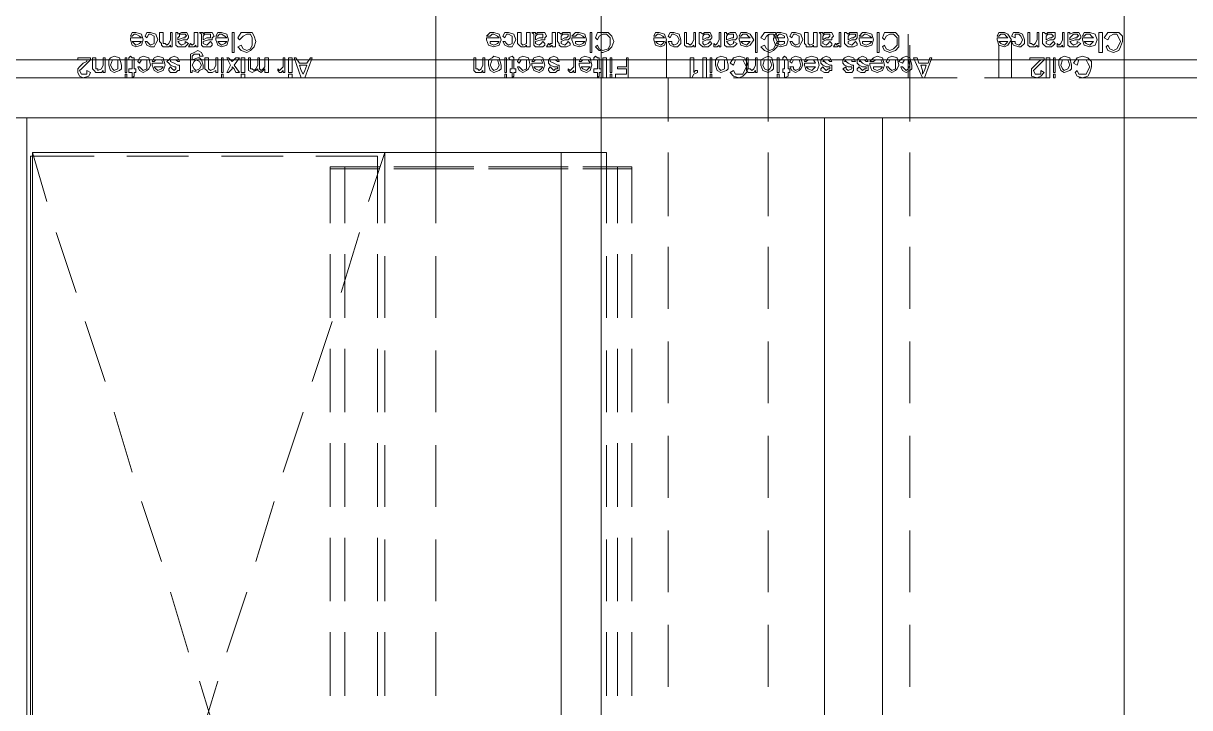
# Model space of a CAD drawing. Header units: metres. Extents: x -2 to 237, y -8 to 52.
# Drawn here: x 20.199 to 23.144, y 26.21 to 27.937 of the extents above; entities that cross this region are included whole.
import ezdxf

# ---------------------------------------------------------------- set-up
doc = ezdxf.new("R2010")
doc.units = ezdxf.units.M
doc.layers.add('HVAC - Ductos', color=5, linetype='Continuous', lineweight=0)
doc.layers.add('PDF2_Geometry', color=7, linetype='Continuous', lineweight=0, true_color=0xaaaaaa)

msp = doc.modelspace()

# ---------------------------------------------------------------- linework, layer by layer
at = {"layer": 'HVAC - Ductos', "lineweight": 0}
for points in [[(22.9787, 30.1151), (22.9787, 24.6712), (21.6578, 24.6712), (21.6578, 30.1151)], [(20.4745, 27.9045), (20.4791, 27.9091), (20.4837, 27.9091), (20.4929, 27.9045), (20.4975, 27.8999), (20.4699, 27.8999), (20.4699, 27.8953), (20.4745, 27.8815), (20.4837, 27.8769), (20.4975, 27.8815), (20.5021, 27.8953), (20.4975, 27.9091), (20.4837, 27.9137), (20.4745, 27.9137), (20.4699, 27.9045)], [(20.5113, 27.8999), (20.5159, 27.9091), (20.5204, 27.9091), (20.5296, 27.9045), (20.5296, 27.8953), (20.5296, 27.8861), (20.5204, 27.8815), (20.5159, 27.8861), (20.5113, 27.8907), (20.5067, 27.8907), (20.5113, 27.8815), (20.5204, 27.8769), (20.5296, 27.8769), (20.5342, 27.8861), (20.5387, 27.8953), (20.5342, 27.9091), (20.5204, 27.9137), (20.5113, 27.9137), (20.5067, 27.9045)], [(20.5754, 27.9137), (20.5708, 27.9137), (20.5708, 27.8953), (20.5663, 27.8861), (20.5617, 27.8815), (20.5571, 27.8861), (20.5525, 27.8861), (20.5525, 27.8907), (20.5525, 27.9137), (20.5433, 27.9137), (20.5433, 27.8907), (20.5479, 27.8861), (20.5479, 27.8815), (20.5525, 27.8769), (20.5571, 27.8769), (20.5663, 27.8769), (20.5708, 27.8815), (20.5708, 27.8769), (20.5754, 27.8769)], [(20.5892, 27.9091), (20.5892, 27.9137), (20.5846, 27.9137), (20.5846, 27.9091), (20.5846, 27.8999), (20.5846, 27.8907), (20.5846, 27.8861), (20.5846, 27.8815), (20.5892, 27.8769), (20.5984, 27.8769), (20.6076, 27.8769), (20.6121, 27.8815), (20.6167, 27.8861), (20.6076, 27.8907), (20.6076, 27.8861), (20.5984, 27.8815), (20.5938, 27.8861), (20.5892, 27.8907), (20.603, 27.8953), (20.6076, 27.8953), (20.6121, 27.8953), (20.6167, 27.8999), (20.6167, 27.9045), (20.6121, 27.9137), (20.603, 27.9137), (20.5984, 27.9137)], [(20.6396, 27.9137), (20.6305, 27.9137), (20.6305, 27.8953), (20.6305, 27.8861), (20.6259, 27.8815), (20.6213, 27.8861), (20.6167, 27.8769), (20.6259, 27.8769), (20.6305, 27.8769), (20.6351, 27.8815), (20.6351, 27.8769), (20.6396, 27.8769)], [(20.6534, 27.9091), (20.6534, 27.9137), (20.6442, 27.9137), (20.6488, 27.9091), (20.6488, 27.8999), (20.6488, 27.8907), (20.6488, 27.8861), (20.6488, 27.8815), (20.6534, 27.8769), (20.6626, 27.8769), (20.6718, 27.8769), (20.6763, 27.8815), (20.6763, 27.8861), (20.6718, 27.8907), (20.6672, 27.8861), (20.6626, 27.8815), (20.6534, 27.8861), (20.6534, 27.8907), (20.6672, 27.8953), (20.6718, 27.8953), (20.6763, 27.8953), (20.6763, 27.8999), (20.6809, 27.9045), (20.6763, 27.9137), (20.6672, 27.9137), (20.658, 27.9137)], [(20.6901, 27.9045), (20.6947, 27.9091), (20.6993, 27.9091), (20.7084, 27.9045), (20.713, 27.8999), (20.6855, 27.8999), (20.6855, 27.8953), (20.6901, 27.8815), (20.6993, 27.8769), (20.713, 27.8815), (20.7176, 27.8953), (20.713, 27.9091), (20.6993, 27.9137), (20.6901, 27.9137), (20.6855, 27.9045)], [(20.7314, 27.9137), (20.7268, 27.9137), (20.7268, 27.8632), (20.7314, 27.8632)], [(20.7451, 27.8953), (20.7543, 27.9045), (20.7635, 27.9091), (20.7727, 27.9091), (20.7773, 27.8999), (20.7773, 27.8907), (20.7773, 27.8815), (20.7727, 27.8723), (20.7635, 27.8678), (20.7543, 27.8723), (20.7497, 27.8815), (20.7406, 27.8769), (20.7497, 27.8678), (20.7635, 27.8632), (20.7727, 27.8678), (20.7818, 27.8769), (20.7864, 27.8907), (20.7818, 27.9045), (20.7773, 27.9137), (20.7635, 27.9137), (20.7497, 27.9137), (20.7406, 27.8999)], [(21.3781, 27.9045), (21.3826, 27.9091), (21.3872, 27.9091), (21.3964, 27.9045), (21.4009, 27.8999), (21.3689, 27.8999), (21.3689, 27.8953), (21.3735, 27.8815), (21.3872, 27.8769), (21.4009, 27.8815), (21.4055, 27.8953), (21.4009, 27.9091), (21.3872, 27.9137), (21.3781, 27.9137), (21.3689, 27.9045)], [(21.4147, 27.8999), (21.4193, 27.9091), (21.4239, 27.9091), (21.4331, 27.9045), (21.4331, 27.8953), (21.4331, 27.8861), (21.4239, 27.8815), (21.4193, 27.8861), (21.4147, 27.8907), (21.4101, 27.8907), (21.4147, 27.8815), (21.4239, 27.8769), (21.4331, 27.8769), (21.4377, 27.8861), (21.4423, 27.8953), (21.4377, 27.9091), (21.4239, 27.9137), (21.4147, 27.9137), (21.4101, 27.9045)], [(21.4789, 27.9137), (21.4698, 27.9137), (21.4698, 27.8953), (21.4698, 27.8861), (21.4606, 27.8815), (21.456, 27.8861), (21.456, 27.8907), (21.456, 27.9137), (21.4469, 27.9137), (21.4469, 27.8907), (21.4469, 27.8861), (21.4515, 27.8815), (21.456, 27.8769), (21.4606, 27.8769), (21.4652, 27.8769), (21.4698, 27.8815), (21.4698, 27.8769), (21.4789, 27.8769)], [(21.4927, 27.9091), (21.4927, 27.9137), (21.4835, 27.9137), (21.4881, 27.9091), (21.4881, 27.8999), (21.4881, 27.8907), (21.4881, 27.8861), (21.4881, 27.8815), (21.4927, 27.8769), (21.5018, 27.8769), (21.511, 27.8769), (21.5156, 27.8815), (21.5156, 27.8861), (21.511, 27.8907), (21.5064, 27.8861), (21.5018, 27.8815), (21.4927, 27.8861), (21.4927, 27.8907), (21.5064, 27.8953), (21.511, 27.8953), (21.5156, 27.8953), (21.5156, 27.8999), (21.5202, 27.9045), (21.5156, 27.9137), (21.5064, 27.9137), (21.4973, 27.9137)], [(21.5432, 27.9137), (21.534, 27.9137), (21.534, 27.8953), (21.534, 27.8861), (21.5294, 27.8861), (21.5294, 27.8815), (21.5248, 27.8861), (21.5202, 27.8769), (21.5294, 27.8769), (21.534, 27.8815), (21.534, 27.8769), (21.5432, 27.8769)], [(21.5569, 27.9091), (21.5523, 27.9137), (21.5477, 27.9137), (21.5477, 27.9091), (21.5477, 27.8999), (21.5477, 27.8907), (21.5523, 27.8861), (21.5523, 27.8815), (21.5569, 27.8769), (21.5661, 27.8769), (21.5706, 27.8769), (21.5798, 27.8815), (21.5798, 27.8861), (21.5752, 27.8907), (21.5706, 27.8861), (21.5661, 27.8815), (21.5569, 27.8861), (21.5569, 27.8907), (21.5661, 27.8953), (21.5706, 27.8953), (21.5752, 27.8953), (21.5798, 27.8999), (21.5798, 27.9045), (21.5798, 27.9137), (21.5706, 27.9137), (21.5615, 27.9137)], [(21.5936, 27.9045), (21.5982, 27.9091), (21.6028, 27.9091), (21.612, 27.9045), (21.6166, 27.8999), (21.5844, 27.8999), (21.5844, 27.8953), (21.589, 27.8815), (21.6028, 27.8769), (21.6166, 27.8815), (21.6211, 27.8953), (21.6166, 27.9091), (21.6028, 27.9137), (21.5936, 27.9137), (21.5844, 27.9045)], [(21.6349, 27.9137), (21.6303, 27.9137), (21.6303, 27.8632), (21.6349, 27.8632)], [(21.7954, 27.9045), (21.8, 27.9091), (21.8046, 27.9091), (21.8137, 27.9045), (21.8183, 27.8999), (21.7908, 27.8999), (21.7908, 27.8953), (21.7954, 27.8815), (21.8091, 27.8769), (21.8183, 27.8815), (21.8229, 27.8953), (21.8183, 27.9091), (21.8046, 27.9137), (21.7954, 27.9137), (21.7908, 27.9045)], [(21.8321, 27.8999), (21.8367, 27.9091), (21.8413, 27.9091), (21.8504, 27.9045), (21.855, 27.8953), (21.8504, 27.8861), (21.8413, 27.8815), (21.8367, 27.8861), (21.8367, 27.8907), (21.8275, 27.8907), (21.8321, 27.8815), (21.8413, 27.8769), (21.8504, 27.8769), (21.8596, 27.8861), (21.8596, 27.8953), (21.855, 27.9091), (21.8413, 27.9137), (21.8321, 27.9137), (21.8275, 27.9045)], [(21.8963, 27.9137), (21.8917, 27.9137), (21.8917, 27.8953), (21.8871, 27.8861), (21.8826, 27.8815), (21.878, 27.8861), (21.8734, 27.8861), (21.8734, 27.8907), (21.8734, 27.9137), (21.8688, 27.9137), (21.8688, 27.8907), (21.8688, 27.8861), (21.8688, 27.8815), (21.8734, 27.8769), (21.878, 27.8769), (21.8871, 27.8769), (21.8917, 27.8815), (21.8917, 27.8769), (21.8963, 27.8769)], [(21.9146, 27.9091), (21.91, 27.9137), (21.9054, 27.9137), (21.9054, 27.9091), (21.9054, 27.8999), (21.9054, 27.8907), (21.9054, 27.8861), (21.91, 27.8815), (21.9146, 27.8769), (21.9192, 27.8769), (21.9284, 27.8769), (21.933, 27.8815), (21.9376, 27.8861), (21.933, 27.8907), (21.9284, 27.8861), (21.9192, 27.8815), (21.9146, 27.8861), (21.9146, 27.8907), (21.9238, 27.8953), (21.9284, 27.8953), (21.933, 27.8953), (21.9376, 27.8999), (21.9376, 27.9045), (21.933, 27.9137), (21.9238, 27.9137), (21.9192, 27.9137)], [(21.9605, 27.9137), (21.9559, 27.9137), (21.9559, 27.8953), (21.9513, 27.8861), (21.9467, 27.8815), (21.9422, 27.8861), (21.9422, 27.8769), (21.9467, 27.8769), (21.9513, 27.8769), (21.9559, 27.8815), (21.9559, 27.8769), (21.9605, 27.8769)], [(21.9743, 27.9091), (21.9743, 27.9137), (21.9697, 27.9137), (21.9697, 27.9091), (21.9697, 27.8999), (21.9697, 27.8907), (21.9697, 27.8861), (21.9697, 27.8815), (21.9743, 27.8769), (21.9834, 27.8769), (21.9926, 27.8769), (21.9972, 27.8815), (22.0018, 27.8861), (21.9926, 27.8907), (21.9926, 27.8861), (21.9834, 27.8815), (21.9788, 27.8861), (21.9743, 27.8907), (21.988, 27.8953), (21.9926, 27.8953), (21.9972, 27.8953), (22.0018, 27.8999), (22.0018, 27.9045), (21.9972, 27.9137), (21.988, 27.9137), (21.9834, 27.9137)], [(22.011, 27.9045), (22.0155, 27.9091), (22.0247, 27.9091), (22.0293, 27.9045), (22.0339, 27.8999), (22.0064, 27.8999), (22.0064, 27.8953), (22.011, 27.8815), (22.0247, 27.8769), (22.0339, 27.8815), (22.0431, 27.8953), (22.0339, 27.9091), (22.0247, 27.9137), (22.011, 27.9137), (22.0064, 27.9045)], [(22.0522, 27.9137), (22.0477, 27.9137), (22.0477, 27.8632), (22.0522, 27.8632)], [(22.0705, 27.8953), (22.0751, 27.9045), (22.0843, 27.9091), (22.0935, 27.9091), (22.0981, 27.8999), (22.1027, 27.8907), (22.0981, 27.8815), (22.0935, 27.8723), (22.0843, 27.8678), (22.0751, 27.8723), (22.0705, 27.8815), (22.0614, 27.8769), (22.0705, 27.8678), (22.0843, 27.8632), (22.0935, 27.8678), (22.1027, 27.8769), (22.1073, 27.8907), (22.1027, 27.9045), (22.0981, 27.9137), (22.0843, 27.9137), (22.0705, 27.9137), (22.0614, 27.8999)], [(22.1027, 27.9045), (22.1073, 27.9091), (22.1119, 27.9091), (22.121, 27.9045), (22.121, 27.8999), (22.0935, 27.8999), (22.0935, 27.8953), (22.0981, 27.8815), (22.1119, 27.8769), (22.1256, 27.8815), (22.1302, 27.8953), (22.1256, 27.9091), (22.1119, 27.9137), (22.1027, 27.9137), (22.0935, 27.9045)], [(22.1394, 27.8999), (22.144, 27.9091), (22.1485, 27.9091), (22.1577, 27.9045), (22.1577, 27.8953), (22.1577, 27.8861), (22.1485, 27.8815), (22.144, 27.8861), (22.1394, 27.8907), (22.1348, 27.8907), (22.1394, 27.8815), (22.1485, 27.8769), (22.1577, 27.8769), (22.1623, 27.8861), (22.1669, 27.8953), (22.1623, 27.9091), (22.1485, 27.9137), (22.1394, 27.9137), (22.1348, 27.9045)], [(22.2036, 27.9137), (22.1944, 27.9137), (22.1944, 27.8953), (22.1944, 27.8861), (22.1852, 27.8815), (22.1806, 27.8861), (22.1806, 27.8907), (22.1806, 27.9137), (22.1714, 27.9137), (22.1714, 27.8907), (22.1714, 27.8861), (22.176, 27.8815), (22.176, 27.8769), (22.1852, 27.8769), (22.1898, 27.8769), (22.1944, 27.8815), (22.1944, 27.8769), (22.2036, 27.8769)], [(22.2174, 27.9091), (22.2174, 27.9137), (22.2082, 27.9137), (22.2128, 27.9091), (22.2128, 27.8999), (22.2128, 27.8907), (22.2128, 27.8861), (22.2128, 27.8815), (22.2174, 27.8769), (22.2265, 27.8769), (22.2357, 27.8769), (22.2402, 27.8815), (22.2402, 27.8861), (22.2357, 27.8907), (22.2311, 27.8861), (22.2265, 27.8815), (22.2174, 27.8861), (22.2174, 27.8907), (22.2265, 27.8953), (22.2357, 27.8953), (22.2402, 27.8953), (22.2402, 27.8999), (22.2448, 27.9045), (22.2402, 27.9137), (22.2311, 27.9137), (22.2219, 27.9137)], [(22.2632, 27.9137), (22.2586, 27.9137), (22.2586, 27.8953), (22.2586, 27.8861), (22.254, 27.8861), (22.254, 27.8815), (22.2494, 27.8861), (22.2448, 27.8769), (22.254, 27.8769), (22.2586, 27.8815), (22.2586, 27.8769), (22.2632, 27.8769)], [(22.2816, 27.9091), (22.277, 27.9137), (22.2724, 27.9137), (22.2724, 27.9091), (22.2724, 27.8999), (22.2724, 27.8907), (22.2724, 27.8861), (22.277, 27.8815), (22.2816, 27.8769), (22.2907, 27.8769), (22.2953, 27.8769), (22.3045, 27.8815), (22.3045, 27.8861), (22.2999, 27.8907), (22.2953, 27.8861), (22.2907, 27.8815), (22.2816, 27.8861), (22.2816, 27.8907), (22.2907, 27.8953), (22.2953, 27.8953), (22.2999, 27.8953), (22.3045, 27.8999), (22.3045, 27.9045), (22.3045, 27.9137), (22.2953, 27.9137), (22.2862, 27.9137)], [(22.3182, 27.9045), (22.3228, 27.9091), (22.3274, 27.9091), (22.3365, 27.9045), (22.3411, 27.8999), (22.3091, 27.8999), (22.3091, 27.8953), (22.3136, 27.8815), (22.3274, 27.8769), (22.3411, 27.8815), (22.3457, 27.8953), (22.3411, 27.9091), (22.3274, 27.9137), (22.3182, 27.9137), (22.3091, 27.9045)], [(22.3595, 27.9137), (22.3549, 27.9137), (22.3549, 27.8632), (22.3595, 27.8632)], [(22.3733, 27.8953), (22.3779, 27.9045), (22.3871, 27.9091), (22.3962, 27.9091), (22.4054, 27.8999), (22.4054, 27.8907), (22.4054, 27.8815), (22.3962, 27.8723), (22.3871, 27.8678), (22.3779, 27.8723), (22.3733, 27.8815), (22.3687, 27.8769), (22.3733, 27.8678), (22.3871, 27.8632), (22.4008, 27.8678), (22.4099, 27.8769), (22.4099, 27.8907), (22.4099, 27.9045), (22.4008, 27.9137), (22.3871, 27.9137), (22.3733, 27.9137), (22.3687, 27.8999)], [(22.6622, 27.9045), (22.6668, 27.9091), (22.6759, 27.9091), (22.6805, 27.9045), (22.6851, 27.8999), (22.6576, 27.8999), (22.6576, 27.8953), (22.6622, 27.8815), (22.6759, 27.8769), (22.6851, 27.8815), (22.6943, 27.8953), (22.6851, 27.9091), (22.6759, 27.9137), (22.6622, 27.9137), (22.6576, 27.9045)], [(22.7035, 27.8999), (22.7035, 27.9091), (22.7127, 27.9091), (22.7173, 27.9045), (22.7218, 27.8953), (22.7173, 27.8861), (22.7127, 27.8815), (22.7035, 27.8861), (22.7035, 27.8907), (22.6943, 27.8907), (22.6989, 27.8815), (22.7127, 27.8769), (22.7173, 27.8769), (22.7264, 27.8861), (22.7264, 27.8953), (22.7218, 27.9091), (22.7127, 27.9137), (22.6989, 27.9137), (22.6943, 27.9045)], [(22.7631, 27.9137), (22.7585, 27.9137), (22.7585, 27.8953), (22.7539, 27.8861), (22.7493, 27.8815), (22.7447, 27.8861), (22.7402, 27.8861), (22.7402, 27.8907), (22.7402, 27.9137), (22.7356, 27.9137), (22.7356, 27.8907), (22.7356, 27.8861), (22.7356, 27.8815), (22.7402, 27.8769), (22.7447, 27.8769), (22.7539, 27.8769), (22.7585, 27.8815), (22.7585, 27.8769), (22.7631, 27.8769)], [(22.7814, 27.9091), (22.7768, 27.9137), (22.7722, 27.9137), (22.7722, 27.9091), (22.7722, 27.8999), (22.7722, 27.8907), (22.7722, 27.8861), (22.7768, 27.8815), (22.7814, 27.8769), (22.786, 27.8769), (22.7952, 27.8769), (22.7998, 27.8815), (22.8044, 27.8861), (22.7998, 27.8907), (22.7952, 27.8861), (22.7906, 27.8815), (22.7814, 27.8861), (22.7814, 27.8907), (22.7906, 27.8953), (22.7952, 27.8953), (22.7998, 27.8953), (22.8044, 27.8999), (22.8044, 27.9045), (22.8044, 27.9137), (22.7906, 27.9137), (22.786, 27.9137)], [(22.8273, 27.9137), (22.8227, 27.9137), (22.8227, 27.8953), (22.8181, 27.8861), (22.8136, 27.8815), (22.809, 27.8861), (22.809, 27.8769), (22.8136, 27.8769), (22.8181, 27.8769), (22.8227, 27.8815), (22.8227, 27.8769), (22.8273, 27.8769)], [(22.841, 27.9091), (22.841, 27.9137), (22.8365, 27.9137), (22.8365, 27.9091), (22.8365, 27.8999), (22.8365, 27.8907), (22.8365, 27.8861), (22.8365, 27.8815), (22.841, 27.8769), (22.8502, 27.8769), (22.8594, 27.8769), (22.864, 27.8815), (22.8686, 27.8861), (22.8594, 27.8907), (22.8594, 27.8861), (22.8502, 27.8815), (22.8456, 27.8861), (22.841, 27.8907), (22.8548, 27.8953), (22.8594, 27.8953), (22.864, 27.8953), (22.8686, 27.8999), (22.8686, 27.9045), (22.864, 27.9137), (22.8548, 27.9137), (22.8502, 27.9137)], [(22.8777, 27.9045), (22.8823, 27.9091), (22.8915, 27.9091), (22.8961, 27.9045), (22.9007, 27.8999), (22.8732, 27.8999), (22.8732, 27.8953), (22.8777, 27.8815), (22.8915, 27.8769), (22.9053, 27.8815), (22.9099, 27.8953), (22.9053, 27.9091), (22.8915, 27.9137), (22.8777, 27.9137), (22.8732, 27.9045)], [(22.9236, 27.9137), (22.9144, 27.9137), (22.9144, 27.8632), (22.9236, 27.8632)], [(22.9374, 27.8953), (22.942, 27.9045), (22.9511, 27.9091), (22.9603, 27.9091), (22.9649, 27.8999), (22.9695, 27.8907), (22.9649, 27.8815), (22.9603, 27.8723), (22.9511, 27.8678), (22.942, 27.8723), (22.9374, 27.8815), (22.9328, 27.8769), (22.9374, 27.8678), (22.9511, 27.8632), (22.9649, 27.8678), (22.9695, 27.8769), (22.9741, 27.8907), (22.9741, 27.9045), (22.9649, 27.9137), (22.9511, 27.9137), (22.9374, 27.9137), (22.9282, 27.8999)], [(20.4975, 27.8907), (20.4929, 27.8861), (20.4837, 27.8815), (20.4791, 27.8861), (20.4745, 27.8907)], [(20.5892, 27.8953), (20.5892, 27.8999), (20.5938, 27.9045), (20.5938, 27.9091), (20.603, 27.9091), (20.6076, 27.9091), (20.6121, 27.9045), (20.6076, 27.9045), (20.6076, 27.8999), (20.603, 27.8999)], [(20.6534, 27.8953), (20.6534, 27.8999), (20.6534, 27.9045), (20.658, 27.9091), (20.6672, 27.9091), (20.6718, 27.9091), (20.6718, 27.9045), (20.6718, 27.8999), (20.6626, 27.8999)], [(20.713, 27.8907), (20.7084, 27.8861), (20.6993, 27.8815), (20.6947, 27.8861), (20.6901, 27.8907)], [(21.4009, 27.8907), (21.3964, 27.8861), (21.3872, 27.8815), (21.3781, 27.8861), (21.3781, 27.8907)], [(21.4927, 27.8953), (21.4927, 27.8999), (21.4927, 27.9045), (21.4973, 27.9091), (21.5064, 27.9091), (21.511, 27.9091), (21.511, 27.9045), (21.511, 27.8999), (21.5018, 27.8999)], [(21.5569, 27.8953), (21.5569, 27.8999), (21.5569, 27.9045), (21.5615, 27.9091), (21.5661, 27.9091), (21.5752, 27.9091), (21.5752, 27.9045), (21.5706, 27.8999), (21.5661, 27.8999)], [(21.6166, 27.8907), (21.612, 27.8861), (21.6028, 27.8815), (21.5936, 27.8861), (21.5936, 27.8907)], [(21.8183, 27.8907), (21.8137, 27.8861), (21.8091, 27.8815), (21.8, 27.8861), (21.7954, 27.8907)], [(21.9146, 27.8953), (21.9146, 27.8999), (21.9146, 27.9045), (21.9192, 27.9091), (21.9238, 27.9091), (21.9284, 27.9091), (21.933, 27.9045), (21.9284, 27.8999), (21.9238, 27.8999)], [(21.9743, 27.8953), (21.9743, 27.8999), (21.9743, 27.9045), (21.9788, 27.9091), (21.988, 27.9091), (21.9926, 27.9091), (21.9926, 27.9045), (21.9926, 27.8999), (21.988, 27.8999)], [(22.0339, 27.8907), (22.0293, 27.8861), (22.0247, 27.8815), (22.0155, 27.8861), (22.011, 27.8907)], [(22.121, 27.8907), (22.121, 27.8861), (22.1119, 27.8815), (22.1027, 27.8861), (22.1027, 27.8907)], [(22.2174, 27.8953), (22.2174, 27.8999), (22.2174, 27.9045), (22.2219, 27.9091), (22.2311, 27.9091), (22.2357, 27.9091), (22.2357, 27.9045), (22.2311, 27.8999), (22.2265, 27.8999)], [(22.2816, 27.8953), (22.2816, 27.8999), (22.2816, 27.9045), (22.2862, 27.9091), (22.2907, 27.9091), (22.2999, 27.9091), (22.2999, 27.9045), (22.2953, 27.8999), (22.2907, 27.8999)], [(22.3411, 27.8907), (22.3365, 27.8861), (22.3274, 27.8815), (22.3182, 27.8861), (22.3182, 27.8907)], [(22.6851, 27.8907), (22.6805, 27.8861), (22.6759, 27.8815), (22.6668, 27.8861), (22.6622, 27.8907)], [(22.7814, 27.8953), (22.7814, 27.8999), (22.7814, 27.9045), (22.786, 27.9091), (22.7906, 27.9091), (22.7952, 27.9091), (22.7998, 27.9045), (22.7952, 27.8999), (22.7906, 27.8999)], [(22.841, 27.8953), (22.841, 27.8999), (22.8456, 27.9045), (22.8502, 27.9091), (22.8548, 27.9091), (22.8594, 27.9091), (22.864, 27.9045), (22.8594, 27.9045), (22.8594, 27.8999), (22.8548, 27.8999)], [(22.9007, 27.8907), (22.8961, 27.8861), (22.8915, 27.8815), (22.8823, 27.8861), (22.8777, 27.8907)], [(20.447, 27.8311), (20.4425, 27.8495), (20.4287, 27.854), (20.4195, 27.8495), (20.4149, 27.8449), (20.4149, 27.8311), (20.4195, 27.8174), (20.4287, 27.8128), (20.4425, 27.8174), (20.447, 27.8219)], [(20.4654, 27.8449), (20.4699, 27.8449), (20.4745, 27.8449), (20.4745, 27.8403), (20.4745, 27.8219), (20.4654, 27.8219), (20.4654, 27.8128), (20.4745, 27.8128), (20.4745, 27.799), (20.4791, 27.8036), (20.4791, 27.8128), (20.4837, 27.8128), (20.4837, 27.8219), (20.4791, 27.8219), (20.4791, 27.8403), (20.4791, 27.8495), (20.4745, 27.8495), (20.4699, 27.854), (20.4654, 27.8495)], [(20.4929, 27.8357), (20.4975, 27.8449), (20.5021, 27.8449), (20.5113, 27.8449), (20.5113, 27.8311), (20.5113, 27.8219), (20.5021, 27.8174), (20.4975, 27.8219), (20.4929, 27.8265), (20.4883, 27.8265), (20.4929, 27.8174), (20.5021, 27.8128), (20.5113, 27.8174), (20.5159, 27.8219), (20.5204, 27.8311), (20.5159, 27.8495), (20.5021, 27.854), (20.4929, 27.8495), (20.4883, 27.8403)], [(20.5296, 27.8403), (20.5342, 27.8449), (20.5387, 27.8449), (20.5479, 27.8449), (20.5525, 27.8357), (20.525, 27.8357), (20.525, 27.8311), (20.5296, 27.8174), (20.5387, 27.8128), (20.5525, 27.8174), (20.5571, 27.8311), (20.5525, 27.8495), (20.5387, 27.854), (20.5296, 27.8495), (20.525, 27.8403)], [(20.5938, 27.8403), (20.5892, 27.8495), (20.58, 27.854), (20.5708, 27.8495), (20.5663, 27.8449), (20.5617, 27.8403), (20.5663, 27.8357), (20.5708, 27.8311), (20.58, 27.8265), (20.5846, 27.8265), (20.5846, 27.8219), (20.58, 27.8174), (20.5754, 27.8219), (20.5708, 27.8265), (20.5663, 27.8219), (20.5663, 27.8174), (20.5708, 27.8128), (20.58, 27.8128), (20.5846, 27.8128), (20.5892, 27.8174), (20.5938, 27.8174), (20.5938, 27.8265), (20.5938, 27.8311), (20.5892, 27.8311), (20.58, 27.8357), (20.5708, 27.8403), (20.5708, 27.8449), (20.58, 27.8449), (20.5846, 27.8449), (20.5892, 27.8403)], [(20.6534, 27.854), (20.6488, 27.8632), (20.6396, 27.8678), (20.6305, 27.8632), (20.6213, 27.8586), (20.6213, 27.8449), (20.6213, 27.8128), (20.6259, 27.8128), (20.6259, 27.8174), (20.6396, 27.8128), (20.6442, 27.8174), (20.6534, 27.8219), (20.6534, 27.8311), (20.6488, 27.8449), (20.6442, 27.8495), (20.6396, 27.8495), (20.6259, 27.8449), (20.6259, 27.854), (20.6305, 27.8586), (20.6396, 27.8586), (20.6442, 27.8586), (20.6442, 27.854)], [(21.4055, 27.8311), (21.4009, 27.8495), (21.3872, 27.854), (21.3826, 27.8495), (21.3735, 27.8449), (21.3735, 27.8311), (21.3781, 27.8174), (21.3872, 27.8128), (21.4009, 27.8174), (21.4055, 27.8219)], [(21.4285, 27.8449), (21.4331, 27.8449), (21.4331, 27.8403), (21.4331, 27.8219), (21.4285, 27.8219), (21.4285, 27.8128), (21.4331, 27.8128), (21.4331, 27.799), (21.4377, 27.8036), (21.4377, 27.8128), (21.4423, 27.8128), (21.4423, 27.8219), (21.4377, 27.8219), (21.4377, 27.8403), (21.4377, 27.8495), (21.4331, 27.854), (21.4239, 27.8495)], [(21.4515, 27.8357), (21.456, 27.8449), (21.4606, 27.8449), (21.4698, 27.8449), (21.4698, 27.8311), (21.4698, 27.8219), (21.4606, 27.8174), (21.456, 27.8219), (21.4515, 27.8265), (21.4469, 27.8265), (21.4515, 27.8174), (21.4606, 27.8128), (21.4698, 27.8174), (21.4743, 27.8219), (21.4789, 27.8311), (21.4743, 27.8495), (21.4606, 27.854), (21.4515, 27.8495), (21.4469, 27.8403)], [(21.4881, 27.8403), (21.4927, 27.8449), (21.5018, 27.8449), (21.5064, 27.8449), (21.511, 27.8357), (21.4835, 27.8357), (21.4835, 27.8311), (21.4881, 27.8174), (21.5018, 27.8128), (21.511, 27.8174), (21.5156, 27.8311), (21.511, 27.8495), (21.5018, 27.854), (21.4881, 27.8495), (21.4835, 27.8403)], [(21.5523, 27.8403), (21.5477, 27.8495), (21.5386, 27.854), (21.5294, 27.8495), (21.5248, 27.8449), (21.5248, 27.8403), (21.5248, 27.8357), (21.5294, 27.8311), (21.5386, 27.8265), (21.5432, 27.8265), (21.5477, 27.8265), (21.5477, 27.8219), (21.5432, 27.8219), (21.5386, 27.8174), (21.534, 27.8219), (21.5294, 27.8265), (21.5248, 27.8219), (21.5248, 27.8174), (21.5294, 27.8128), (21.5386, 27.8128), (21.5432, 27.8128), (21.5477, 27.8174), (21.5523, 27.8174), (21.5523, 27.8265), (21.5523, 27.8311), (21.5477, 27.8311), (21.5386, 27.8357), (21.5294, 27.8403), (21.5294, 27.8449), (21.5386, 27.8449), (21.5432, 27.8449), (21.5477, 27.8403)], [(21.6074, 27.8403), (21.612, 27.8449), (21.6166, 27.8449), (21.6257, 27.8449), (21.6303, 27.8357), (21.6028, 27.8357), (21.6028, 27.8311), (21.6074, 27.8174), (21.6211, 27.8128), (21.6303, 27.8174), (21.6349, 27.8311), (21.6303, 27.8495), (21.6166, 27.854), (21.6074, 27.8495), (21.6028, 27.8403)], [(21.6395, 27.8449), (21.644, 27.8449), (21.6486, 27.8449), (21.6486, 27.8403), (21.6486, 27.8219), (21.6395, 27.8219), (21.6395, 27.8128), (21.6486, 27.8128), (21.6486, 27.799), (21.6532, 27.8036), (21.6532, 27.8128), (21.6578, 27.8128), (21.6578, 27.8219), (21.6532, 27.8219), (21.6532, 27.8403), (21.6532, 27.8495), (21.6486, 27.8495), (21.644, 27.854), (21.6395, 27.8495)], [(21.9788, 27.8311), (21.9743, 27.8495), (21.9605, 27.854), (21.9513, 27.8495), (21.9467, 27.8449), (21.9467, 27.8311), (21.9513, 27.8174), (21.9605, 27.8128), (21.9743, 27.8174), (21.9788, 27.8219)], [(21.9926, 27.8311), (21.9972, 27.8449), (22.0064, 27.8449), (22.0155, 27.8449), (22.0201, 27.8357), (22.0247, 27.8265), (22.0201, 27.8174), (22.0155, 27.8082), (22.0064, 27.8082), (21.9972, 27.8082), (21.9926, 27.8174), (21.9834, 27.8128), (21.9926, 27.8036), (22.0064, 27.799), (22.0155, 27.8036), (22.0247, 27.8128), (22.0293, 27.8265), (22.0247, 27.8403), (22.0201, 27.8495), (22.0064, 27.854), (21.9926, 27.8495), (21.9834, 27.8357)], [(22.0935, 27.8311), (22.0889, 27.8495), (22.0797, 27.854), (22.0705, 27.8495), (22.0614, 27.8449), (22.0614, 27.8311), (22.066, 27.8174), (22.0797, 27.8128), (22.0889, 27.8174), (22.0935, 27.8219)], [(22.1165, 27.8449), (22.121, 27.8449), (22.121, 27.8403), (22.121, 27.8219), (22.1165, 27.8219), (22.1165, 27.8128), (22.121, 27.8128), (22.121, 27.799), (22.1302, 27.8036), (22.1302, 27.8128), (22.1348, 27.8128), (22.1348, 27.8219), (22.1302, 27.8219), (22.1302, 27.8403), (22.1256, 27.8495), (22.121, 27.854), (22.1165, 27.8495)], [(22.1394, 27.8357), (22.144, 27.8449), (22.1485, 27.8449), (22.1577, 27.8449), (22.1623, 27.8311), (22.1577, 27.8219), (22.1485, 27.8174), (22.144, 27.8219), (22.144, 27.8265), (22.1348, 27.8265), (22.1394, 27.8174), (22.1485, 27.8128), (22.1577, 27.8174), (22.1623, 27.8219), (22.1669, 27.8311), (22.1623, 27.8495), (22.1485, 27.854), (22.1394, 27.8495), (22.1348, 27.8403)], [(22.176, 27.8403), (22.1806, 27.8449), (22.1898, 27.8449), (22.1944, 27.8449), (22.199, 27.8357), (22.1714, 27.8357), (22.1714, 27.8311), (22.176, 27.8174), (22.1898, 27.8128), (22.2036, 27.8174), (22.2082, 27.8311), (22.2036, 27.8495), (22.1898, 27.854), (22.176, 27.8495), (22.1714, 27.8403)], [(22.2402, 27.8403), (22.2357, 27.8495), (22.2265, 27.854), (22.2174, 27.8495), (22.2128, 27.8449), (22.2128, 27.8403), (22.2128, 27.8357), (22.2174, 27.8311), (22.2265, 27.8265), (22.2311, 27.8265), (22.2357, 27.8265), (22.2357, 27.8219), (22.2311, 27.8219), (22.2265, 27.8174), (22.2219, 27.8219), (22.2174, 27.8265), (22.2128, 27.8219), (22.2128, 27.8174), (22.2219, 27.8128), (22.2265, 27.8128), (22.2311, 27.8128), (22.2357, 27.8174), (22.2402, 27.8174), (22.2402, 27.8265), (22.2402, 27.8311), (22.2357, 27.8311), (22.2265, 27.8357), (22.2219, 27.8403), (22.2174, 27.8403), (22.2219, 27.8449), (22.2265, 27.8449), (22.2311, 27.8449), (22.2357, 27.8403)], [(22.2999, 27.8403), (22.2953, 27.8495), (22.2816, 27.854), (22.2724, 27.8495), (22.2678, 27.8449), (22.2678, 27.8403), (22.2678, 27.8357), (22.2724, 27.8311), (22.2816, 27.8265), (22.2862, 27.8265), (22.2907, 27.8265), (22.2907, 27.8219), (22.2816, 27.8174), (22.277, 27.8219), (22.277, 27.8265), (22.2678, 27.8219), (22.2724, 27.8174), (22.277, 27.8128), (22.2816, 27.8128), (22.2907, 27.8128), (22.2953, 27.8174), (22.2953, 27.8265), (22.2953, 27.8311), (22.2907, 27.8311), (22.2816, 27.8357), (22.277, 27.8403), (22.2724, 27.8403), (22.277, 27.8449), (22.2816, 27.8449), (22.2907, 27.8449), (22.2907, 27.8403)], [(22.3319, 27.8403), (22.3274, 27.8495), (22.3182, 27.854), (22.3091, 27.8495), (22.3045, 27.8449), (22.3045, 27.8403), (22.3045, 27.8357), (22.3091, 27.8311), (22.3182, 27.8265), (22.3228, 27.8265), (22.3274, 27.8265), (22.3274, 27.8219), (22.3228, 27.8219), (22.3182, 27.8174), (22.3136, 27.8219), (22.3091, 27.8265), (22.3045, 27.8219), (22.3045, 27.8174), (22.3136, 27.8128), (22.3182, 27.8128), (22.3228, 27.8128), (22.3274, 27.8174), (22.3319, 27.8174), (22.3319, 27.8265), (22.3319, 27.8311), (22.3274, 27.8311), (22.3182, 27.8357), (22.3136, 27.8403), (22.3091, 27.8403), (22.3136, 27.8449), (22.3182, 27.8449), (22.3228, 27.8449), (22.3274, 27.8403)], [(22.3457, 27.8403), (22.3503, 27.8449), (22.3549, 27.8449), (22.3641, 27.8449), (22.3687, 27.8357), (22.3365, 27.8357), (22.3365, 27.8311), (22.3411, 27.8174), (22.3549, 27.8128), (22.3687, 27.8174), (22.3733, 27.8311), (22.3687, 27.8495), (22.3549, 27.854), (22.3457, 27.8495), (22.3365, 27.8403)], [(22.3825, 27.8357), (22.3871, 27.8449), (22.3916, 27.8449), (22.4008, 27.8449), (22.4008, 27.8311), (22.4008, 27.8219), (22.3916, 27.8174), (22.3871, 27.8219), (22.3825, 27.8265), (22.3779, 27.8265), (22.3825, 27.8174), (22.3916, 27.8128), (22.4008, 27.8174), (22.4054, 27.8219), (22.4099, 27.8311), (22.4054, 27.8495), (22.3916, 27.854), (22.3825, 27.8495), (22.3779, 27.8403)], [(22.4191, 27.8357), (22.4237, 27.8449), (22.4283, 27.8449), (22.4329, 27.8449), (22.4375, 27.8311), (22.4329, 27.8219), (22.4283, 27.8174), (22.4237, 27.8219), (22.4191, 27.8265), (22.4145, 27.8265), (22.4191, 27.8174), (22.4283, 27.8128), (22.4375, 27.8174), (22.4421, 27.8219), (22.4421, 27.8311), (22.4375, 27.8495), (22.4283, 27.854), (22.4191, 27.8495), (22.4099, 27.8403)], [(22.8456, 27.8311), (22.841, 27.8495), (22.8273, 27.854), (22.8181, 27.8495), (22.8136, 27.8449), (22.8136, 27.8311), (22.8181, 27.8174), (22.8273, 27.8128), (22.841, 27.8174), (22.8456, 27.8219)], [(22.8594, 27.8311), (22.864, 27.8449), (22.8732, 27.8449), (22.8823, 27.8449), (22.8869, 27.8357), (22.8915, 27.8265), (22.8869, 27.8174), (22.8823, 27.8082), (22.8732, 27.8082), (22.864, 27.8082), (22.8594, 27.8174), (22.8548, 27.8128), (22.8594, 27.8036), (22.8732, 27.799), (22.8869, 27.8036), (22.8915, 27.8128), (22.8961, 27.8265), (22.8961, 27.8403), (22.8869, 27.8495), (22.8732, 27.854), (22.8594, 27.8495), (22.8502, 27.8357)], [(20.337, 27.8449), (20.3599, 27.8449), (20.3599, 27.8403), (20.3507, 27.8357), (20.3416, 27.8265), (20.337, 27.8219), (20.337, 27.8128), (20.3416, 27.8036), (20.3507, 27.799), (20.3645, 27.8036), (20.369, 27.8128), (20.3599, 27.8174), (20.3599, 27.8082), (20.3507, 27.8082), (20.3462, 27.8082), (20.3416, 27.8174), (20.3462, 27.8219), (20.3553, 27.8311), (20.3645, 27.8403), (20.369, 27.8449), (20.369, 27.8495), (20.337, 27.8495)], [(20.4057, 27.8495), (20.4011, 27.8495), (20.4011, 27.8311), (20.3966, 27.8219), (20.3874, 27.8174), (20.3874, 27.8219), (20.3828, 27.8219), (20.3828, 27.8311), (20.3828, 27.8495), (20.3736, 27.8495), (20.3736, 27.8265), (20.3736, 27.8219), (20.3782, 27.8174), (20.3828, 27.8128), (20.3874, 27.8128), (20.3966, 27.8128), (20.4011, 27.8174), (20.4011, 27.8128), (20.4057, 27.8128)], [(20.4379, 27.8311), (20.4379, 27.8219), (20.4287, 27.8174), (20.4241, 27.8219), (20.4195, 27.8311), (20.4241, 27.8449), (20.4287, 27.8449), (20.4379, 27.8449)], [(20.4608, 27.8495), (20.4562, 27.8495), (20.4562, 27.8128), (20.4608, 27.8128)], [(20.5525, 27.8265), (20.5479, 27.8219), (20.5387, 27.8174), (20.5342, 27.8219), (20.5296, 27.8265)], [(20.6488, 27.8311), (20.6442, 27.8219), (20.6351, 27.8174), (20.6305, 27.8219), (20.6259, 27.8311), (20.6305, 27.8403), (20.6351, 27.8449), (20.6442, 27.8403)], [(20.6901, 27.8495), (20.6855, 27.8495), (20.6855, 27.8311), (20.6809, 27.8219), (20.6718, 27.8174), (20.6672, 27.8219), (20.6672, 27.8311), (20.6672, 27.8495), (20.658, 27.8495), (20.658, 27.8265), (20.658, 27.8219), (20.6626, 27.8174), (20.6672, 27.8128), (20.6718, 27.8128), (20.6763, 27.8128), (20.6855, 27.8174), (20.6855, 27.8128), (20.6901, 27.8128)], [(20.7039, 27.8495), (20.6993, 27.8495), (20.6993, 27.8128), (20.7039, 27.8128)], [(20.7451, 27.8495), (20.736, 27.8495), (20.7268, 27.8403), (20.7176, 27.8495), (20.713, 27.8495), (20.7222, 27.8311), (20.713, 27.8128), (20.7176, 27.8128), (20.7268, 27.8219), (20.7268, 27.8265), (20.7314, 27.8219), (20.736, 27.8128), (20.7451, 27.8128), (20.7314, 27.8311)], [(20.7589, 27.8495), (20.7497, 27.8495), (20.7497, 27.8128), (20.7589, 27.8128)], [(20.8185, 27.8495), (20.8093, 27.8495), (20.8093, 27.8311), (20.8093, 27.8265), (20.8047, 27.8219), (20.8001, 27.8174), (20.7956, 27.8219), (20.7956, 27.8265), (20.7956, 27.8495), (20.791, 27.8495), (20.791, 27.8311), (20.7864, 27.8219), (20.7818, 27.8174), (20.7773, 27.8219), (20.7727, 27.8219), (20.7727, 27.8265), (20.7727, 27.8495), (20.7681, 27.8495), (20.7681, 27.8265), (20.7681, 27.8174), (20.7773, 27.8128), (20.7864, 27.8174), (20.791, 27.8219), (20.791, 27.8174), (20.8001, 27.8128), (20.8047, 27.8174), (20.8093, 27.8219), (20.8093, 27.8128), (20.8185, 27.8128)], [(20.8598, 27.8495), (20.8552, 27.8495), (20.8552, 27.8311), (20.8552, 27.8265), (20.8506, 27.8219), (20.846, 27.8174), (20.8415, 27.8219), (20.8415, 27.8174), (20.846, 27.8128), (20.8506, 27.8128), (20.8552, 27.8174), (20.8552, 27.8128), (20.8598, 27.8128)], [(20.8781, 27.8495), (20.869, 27.8495), (20.869, 27.8128), (20.8781, 27.8128)], [(20.9286, 27.8495), (20.924, 27.8495), (20.9148, 27.8357), (20.8965, 27.8357), (20.8873, 27.8495), (20.8827, 27.8495), (20.9011, 27.799), (20.9103, 27.799)], [(20.9148, 27.8311), (20.9103, 27.8174), (20.9057, 27.8082), (20.9011, 27.8174), (20.8965, 27.8311)], [(21.3643, 27.8495), (21.3597, 27.8495), (21.3597, 27.8311), (21.3551, 27.8219), (21.3505, 27.8174), (21.3459, 27.8219), (21.3414, 27.8219), (21.3414, 27.8311), (21.3414, 27.8495), (21.3368, 27.8495), (21.3368, 27.8265), (21.3368, 27.8219), (21.3368, 27.8174), (21.3414, 27.8128), (21.3459, 27.8128), (21.3551, 27.8128), (21.3597, 27.8174), (21.3597, 27.8128), (21.3643, 27.8128)], [(21.4009, 27.8311), (21.3964, 27.8219), (21.3872, 27.8174), (21.3826, 27.8219), (21.3781, 27.8311), (21.3826, 27.8449), (21.3872, 27.8449), (21.3964, 27.8449)], [(21.4193, 27.8495), (21.4147, 27.8495), (21.4147, 27.8128), (21.4193, 27.8128)], [(21.511, 27.8265), (21.5064, 27.8219), (21.5018, 27.8174), (21.4927, 27.8219), (21.4881, 27.8265)], [(21.5936, 27.8495), (21.589, 27.8495), (21.589, 27.8311), (21.589, 27.8265), (21.5844, 27.8219), (21.5798, 27.8174), (21.5752, 27.8219), (21.5752, 27.8174), (21.5798, 27.8128), (21.5844, 27.8128), (21.589, 27.8174), (21.589, 27.8128), (21.5936, 27.8128)], [(21.6303, 27.8265), (21.6257, 27.8219), (21.6211, 27.8174), (21.612, 27.8219), (21.6074, 27.8265)], [(21.6715, 27.8495), (21.6624, 27.8495), (21.6624, 27.799), (21.6715, 27.799)], [(21.6853, 27.8495), (21.6807, 27.8495), (21.6807, 27.8128), (21.6853, 27.8128)], [(21.7266, 27.8495), (21.722, 27.8495), (21.722, 27.8265), (21.6991, 27.8265), (21.6991, 27.8219), (21.722, 27.8219), (21.722, 27.8082), (21.6945, 27.8082), (21.6945, 27.799), (21.7266, 27.799)], [(21.8826, 27.8495), (21.8826, 27.799), (21.8871, 27.799), (21.8917, 27.8082), (21.9009, 27.8128), (21.9009, 27.8174), (21.8963, 27.8174), (21.8917, 27.8128), (21.8917, 27.8495)], [(21.9238, 27.8495), (21.9146, 27.8495), (21.9146, 27.799), (21.9238, 27.799)], [(21.9376, 27.8495), (21.933, 27.8495), (21.933, 27.8128), (21.9376, 27.8128)], [(21.9697, 27.8311), (21.9697, 27.8219), (21.9605, 27.8174), (21.9559, 27.8219), (21.9513, 27.8311), (21.9559, 27.8449), (21.9605, 27.8449), (21.9697, 27.8449)], [(22.0522, 27.8495), (22.0477, 27.8495), (22.0477, 27.8311), (22.0431, 27.8219), (22.0385, 27.8174), (22.0339, 27.8219), (22.0293, 27.8219), (22.0293, 27.8311), (22.0293, 27.8495), (22.0247, 27.8495), (22.0247, 27.8265), (22.0247, 27.8219), (22.0247, 27.8174), (22.0293, 27.8128), (22.0339, 27.8128), (22.0431, 27.8128), (22.0477, 27.8174), (22.0477, 27.8128), (22.0522, 27.8128)], [(22.0889, 27.8311), (22.0843, 27.8219), (22.0797, 27.8174), (22.0705, 27.8219), (22.066, 27.8311), (22.0705, 27.8449), (22.0797, 27.8449), (22.0843, 27.8449)], [(22.1073, 27.8495), (22.1027, 27.8495), (22.1027, 27.8128), (22.1073, 27.8128)], [(22.199, 27.8265), (22.1944, 27.8219), (22.1898, 27.8174), (22.1806, 27.8219), (22.176, 27.8265)], [(22.3687, 27.8265), (22.3641, 27.8219), (22.3549, 27.8174), (22.3457, 27.8219), (22.3457, 27.8265)], [(22.4925, 27.8495), (22.4879, 27.8495), (22.4833, 27.8357), (22.4604, 27.8357), (22.4558, 27.8495), (22.4466, 27.8495), (22.4696, 27.799), (22.4742, 27.799)], [(22.4788, 27.8311), (22.4742, 27.8174), (22.4696, 27.8082), (22.4696, 27.8174), (22.465, 27.8311)], [(22.7402, 27.8449), (22.7677, 27.8449), (22.7631, 27.8403), (22.7585, 27.8357), (22.7493, 27.8265), (22.7447, 27.8219), (22.7447, 27.8128), (22.7447, 27.8036), (22.7585, 27.799), (22.7677, 27.8036), (22.7768, 27.8128), (22.7677, 27.8174), (22.7677, 27.8082), (22.7585, 27.8082), (22.7539, 27.8082), (22.7493, 27.8174), (22.7539, 27.8219), (22.7631, 27.8311), (22.7722, 27.8403), (22.7768, 27.8449), (22.7768, 27.8495), (22.7402, 27.8495)], [(22.7906, 27.8495), (22.7814, 27.8495), (22.7814, 27.799), (22.7906, 27.799)], [(22.8044, 27.8495), (22.7998, 27.8495), (22.7998, 27.8128), (22.8044, 27.8128)], [(22.841, 27.8311), (22.8365, 27.8219), (22.8273, 27.8174), (22.8227, 27.8219), (22.8181, 27.8311), (22.8227, 27.8449), (22.8273, 27.8449), (22.8365, 27.8449)], [(20.4608, 27.8082), (20.4562, 27.8082), (20.4562, 27.799), (20.4608, 27.799)], [(20.7039, 27.8082), (20.6993, 27.8082), (20.6993, 27.799), (20.7039, 27.799)], [(20.7589, 27.8082), (20.7497, 27.8082), (20.7497, 27.799), (20.7589, 27.799)], [(20.8781, 27.8082), (20.869, 27.8082), (20.869, 27.799), (20.8781, 27.799)], [(21.4193, 27.8082), (21.4147, 27.8082), (21.4147, 27.799), (21.4193, 27.799)], [(21.6853, 27.8082), (21.6807, 27.8082), (21.6807, 27.799), (21.6853, 27.799)], [(21.8917, 27.799), (21.8871, 27.799), (21.8826, 27.799), (21.878, 27.799), (21.8826, 27.799), (21.8871, 27.799), (21.8917, 27.799), (21.8963, 27.799)], [(21.9009, 27.799), (21.9054, 27.799), (21.9009, 27.799), (21.8963, 27.799)], [(21.9009, 27.799), (21.9054, 27.799), (21.9009, 27.799), (21.8963, 27.799)], [(21.933, 27.799), (21.9284, 27.799), (21.9238, 27.799), (21.9284, 27.799), (21.933, 27.799), (21.9422, 27.799)], [(21.9376, 27.8082), (21.933, 27.8082), (21.933, 27.799), (21.9376, 27.799)], [(21.9467, 27.799), (21.9513, 27.799), (21.9559, 27.799), (21.9605, 27.799), (21.9559, 27.799), (21.9513, 27.799), (21.9467, 27.799), (21.9422, 27.799)], [(21.9467, 27.799), (21.9513, 27.799), (21.9559, 27.799), (21.9605, 27.799), (21.9559, 27.799), (21.9513, 27.799), (21.9467, 27.799), (21.9422, 27.799)], [(22.1073, 27.8082), (22.1027, 27.8082), (22.1027, 27.799), (22.1073, 27.799)], [(22.6255, 27.799), (22.786, 27.799)], [(22.7356, 27.799), (22.731, 27.799), (22.7264, 27.799), (22.7218, 27.799), (22.7173, 27.799), (22.7218, 27.799), (22.7264, 27.799), (22.731, 27.799), (22.7356, 27.799), (22.7447, 27.799)], [(22.7493, 27.799), (22.7585, 27.799), (22.7631, 27.799), (22.7677, 27.799), (22.7631, 27.799), (22.7585, 27.799), (22.7493, 27.799), (22.7447, 27.799)], [(22.7631, 27.799), (22.7677, 27.799), (22.7722, 27.799), (22.7768, 27.799), (22.7722, 27.799), (22.7677, 27.799), (22.7631, 27.799), (22.7539, 27.799)], [(22.8044, 27.8082), (22.7998, 27.8082), (22.7998, 27.799), (22.8044, 27.799)], [(22.864, 27.799), (22.9787, 27.799)], [(20.2223, 24.8041), (20.2177, 24.8041), (20.2177, 27.6018), (20.2223, 27.6018), (20.2177, 27.6018), (20.2177, 24.8041)], [(20.2223, 27.6018), (20.3782, 27.6018)], [(20.4608, 27.6018), (20.6167, 27.6018)], [(20.6993, 27.6018), (20.8552, 27.6018)], [(21.0937, 27.6018), (21.0937, 27.4321), (21.0937, 27.6018), (20.9378, 27.6018)], [(21.2404, 27.6109), (21.2404, 27.4321)], [(21.8275, 27.4504), (21.8275, 27.6109)], [(22.0797, 27.6109), (22.0797, 27.4504)], [(22.4375, 27.6109), (22.4375, 27.4504)], [(20.9744, 27.5697), (21.057, 27.5697)], [(21.135, 27.5743), (21.2955, 27.5743)], [(21.135, 27.5697), (21.2955, 27.5697)], [(21.3368, 27.5743), (21.1763, 27.5743)], [(21.3368, 27.5697), (21.1763, 27.5697)], [(21.3735, 27.5743), (21.534, 27.5743)], [(21.3735, 27.5697), (21.534, 27.5697)], [(21.5752, 27.5743), (21.4147, 27.5743)], [(21.5752, 27.5697), (21.4147, 27.5697)], [(21.0937, 27.3541), (21.0937, 27.1936)], [(21.8275, 27.2166), (21.8275, 27.3725)], [(22.0797, 27.3725), (22.0797, 27.2166)], [(22.4375, 27.3725), (22.4375, 27.2166)], [(21.2404, 27.3495), (21.2404, 27.1936)], [(21.8275, 26.9781), (21.8275, 27.134)], [(22.0797, 27.134), (22.0797, 26.9781)], [(22.4375, 27.134), (22.4375, 26.9781)], [(21.0937, 27.1156), (21.0937, 26.9551)], [(21.2404, 27.1111), (21.2404, 26.9551)], [(21.8275, 26.7396), (21.8275, 26.8955)], [(22.0797, 26.8955), (22.0797, 26.7396)], [(22.4375, 26.8955), (22.4375, 26.7396)], [(21.0937, 26.8771), (21.0937, 26.7167)], [(21.2404, 26.8726), (21.2404, 26.7167)], [(21.8275, 26.5011), (21.8275, 26.657)], [(22.0797, 26.657), (22.0797, 26.5011)], [(22.4375, 26.657), (22.4375, 26.5011)], [(21.0937, 26.6387), (21.0937, 26.4782)], [(21.2404, 26.6341), (21.2404, 26.4782)], [(21.8275, 26.2626), (21.8275, 26.4185)], [(22.0797, 26.4185), (22.0797, 26.2626)], [(22.4375, 26.4185), (22.4375, 26.2626)], [(21.0937, 26.4002), (21.0937, 26.2397)], [(21.2404, 26.4002), (21.2404, 26.2397)]]:
    msp.add_lwpolyline(points, close=True, dxfattribs=at)
for points in [[(20.8506, 28.3677), (21.2404, 28.3677), (21.2404, 27.799), (20.8506, 27.799)], [(21.2955, 27.799), (21.6578, 27.799), (21.2404, 27.799), (21.2404, 28.2485)], [(21.6578, 27.8632), (21.6624, 27.8632), (21.6761, 27.8678), (21.6853, 27.8769), (21.6899, 27.8907), (21.6853, 27.9045), (21.6761, 27.9137), (21.6624, 27.9137), (21.6578, 27.9137), (21.6486, 27.9137), (21.644, 27.8999), (21.6486, 27.8953), (21.6532, 27.9045), (21.6624, 27.9091), (21.6715, 27.9091), (21.6807, 27.8999), (21.6807, 27.8907), (21.6807, 27.8815), (21.6761, 27.8723), (21.6624, 27.8678), (21.6532, 27.8723), (21.6486, 27.8815), (21.644, 27.8769), (21.6532, 27.8678), (21.6578, 27.8678)], [(21.8229, 27.8907), (21.8229, 27.799), (21.6578, 27.799), (21.8275, 27.799), (21.8275, 27.6889), (21.8275, 27.799), (21.9146, 27.799), (21.91, 27.799), (21.9146, 27.799), (21.91, 27.799), (21.9146, 27.799)], [(22.0797, 27.8815), (22.0797, 27.799), (21.9926, 27.799), (22.0797, 27.799), (22.0797, 27.6889), (22.0797, 27.799), (22.2174, 27.799), (22.0797, 27.799), (22.0797, 27.9091)], [(22.4375, 27.8815), (22.4375, 27.799), (22.5476, 27.799), (22.4375, 27.799), (22.4375, 27.6889), (22.4375, 27.799), (22.2953, 27.799), (22.4329, 27.799), (22.4329, 27.9091)], [(22.6668, 27.8907), (22.6713, 27.8907), (22.6759, 27.8907), (22.6805, 27.8907), (22.6851, 27.8907)], [(22.6943, 27.799), (22.6943, 27.8907), (22.6897, 27.8907)], [(21.91, 27.799), (21.9054, 27.799), (21.91, 27.799), (21.9054, 27.799), (21.91, 27.799), (21.8229, 27.799), (21.8229, 27.8815)], [(22.6622, 27.8815), (22.6622, 27.799)], [(20.5342, 27.799), (20.1443, 27.799), (21.2404, 27.799), (21.2404, 27.6109), (21.2404, 27.799), (21.6578, 27.799)], [(20.8873, 27.799), (20.369, 27.799)], [(21.878, 27.799), (21.8826, 27.799)], [(21.8826, 27.799), (21.878, 27.799)], [(21.8826, 27.799), (21.8871, 27.799)], [(21.8871, 27.799), (21.8826, 27.799)], [(21.8871, 27.799), (21.8917, 27.799)], [(21.8917, 27.799), (21.8871, 27.799)], [(21.8917, 27.799), (21.8963, 27.799)], [(21.8963, 27.799), (21.8917, 27.799)], [(21.9192, 27.799), (21.9238, 27.799), (21.9192, 27.799)], [(21.9192, 27.799), (21.9238, 27.799), (21.9192, 27.799)], [(21.9238, 27.799), (21.9284, 27.799)], [(21.9284, 27.799), (21.9238, 27.799)], [(21.9284, 27.799), (21.933, 27.799)], [(21.933, 27.799), (21.9284, 27.799)], [(21.933, 27.799), (21.9422, 27.799)], [(21.9422, 27.799), (21.933, 27.799)], [(22.5338, 27.799), (22.5384, 27.799), (22.5476, 27.799), (22.5522, 27.799), (22.5567, 27.799), (22.5522, 27.799), (22.5476, 27.799), (22.5384, 27.799), (22.5338, 27.799), (22.5384, 27.799), (22.5476, 27.799), (22.5522, 27.799), (22.5476, 27.799), (22.5384, 27.799), (22.5338, 27.799), (22.5246, 27.799), (22.5154, 27.799), (22.52, 27.799), (22.5292, 27.799), (22.5338, 27.799), (22.5292, 27.799), (22.52, 27.799), (22.5154, 27.799), (22.5108, 27.799), (22.5016, 27.799), (22.4971, 27.799), (22.4925, 27.799), (22.4971, 27.799), (22.5016, 27.799), (22.5108, 27.799), (22.5154, 27.799), (22.5108, 27.799), (22.5062, 27.799), (22.5016, 27.799), (22.5062, 27.799), (22.5108, 27.799), (22.5154, 27.799)], [(22.7402, 27.799), (22.731, 27.799), (22.7264, 27.799), (22.7173, 27.799), (22.7264, 27.799), (22.731, 27.799), (22.7402, 27.799), (22.7447, 27.799), (22.7539, 27.799)], [(23.2034, 27.799), (22.9787, 27.799), (23.2034, 27.799)], [(23.1162, 27.799), (22.9787, 27.799)], [(20.2223, 27.6109), (20.2223, 24.7904), (20.2223, 27.6109)], [(21.5569, 27.6109), (21.4331, 27.6109), (21.3092, 27.6109), (21.19, 27.6109), (21.0753, 27.6109), (20.9607, 27.6109), (20.8552, 27.6109), (20.7497, 27.6109), (20.658, 27.6109), (20.5708, 27.6109), (20.4929, 27.6109), (20.4195, 27.6109), (20.3599, 27.6109), (20.3094, 27.6109), (20.2728, 27.6109), (20.2452, 27.6109), (20.2269, 27.6109), (20.2223, 27.6109)], [(21.1121, 27.6109), (21.1167, 27.6109), (21.135, 27.6109), (21.1579, 27.6109), (21.1946, 27.6109), (21.2404, 27.6109), (21.2955, 27.6109), (21.3551, 27.6109), (21.4193, 27.6109), (21.4881, 27.6109), (21.5569, 27.6109), (21.5569, 24.7904), (21.4881, 24.7904), (21.4193, 24.7904), (21.3551, 24.7904), (21.2955, 24.7904), (21.2404, 24.7904), (21.1946, 24.7904), (21.1579, 24.7904), (21.135, 24.7904), (21.1167, 24.7904), (21.1121, 24.7904)], [(21.6578, 24.7904), (21.5569, 24.7904), (21.5569, 27.6109), (21.6578, 27.6109)], [(21.6578, 27.6109), (21.6715, 27.6109), (21.6715, 27.4321)], [(20.9744, 27.5697), (20.9744, 27.4321), (20.9744, 27.5743), (21.057, 27.5743), (20.9744, 27.5743)], [(21.0112, 27.5743), (21.0158, 27.5743), (21.0983, 27.5743), (21.0112, 27.5743), (21.0112, 27.4321), (21.0112, 27.5697), (21.0158, 27.5697), (21.0983, 27.5697), (21.0112, 27.5697)], [(21.6991, 27.5743), (21.612, 27.5743), (21.6991, 27.5743), (21.6991, 27.4321), (21.6991, 27.5697), (21.612, 27.5697), (21.6991, 27.5697)], [(21.7358, 27.5743), (21.6532, 27.5743), (21.7358, 27.5743), (21.7358, 27.4321), (21.7358, 27.5697), (21.6532, 27.5697), (21.7358, 27.5697)], [(20.9744, 27.3495), (20.9744, 27.1936), (20.9744, 27.3541)], [(21.0112, 27.3495), (21.0112, 27.1936), (21.0112, 27.3541)], [(21.6991, 27.3541), (21.6991, 27.1936), (21.6991, 27.3495)], [(21.7358, 27.3541), (21.7358, 27.1936), (21.7358, 27.3495)], [(21.6715, 27.3495), (21.6715, 27.1936)], [(20.9744, 27.1111), (20.9744, 26.9551), (20.9744, 27.1156)], [(21.0112, 27.1111), (21.0112, 26.9551), (21.0112, 27.1156)], [(21.6715, 27.1111), (21.6715, 26.9551)], [(21.6991, 27.1156), (21.6991, 26.9551), (21.6991, 27.1111)], [(21.7358, 27.1156), (21.7358, 26.9551), (21.7358, 27.1111)], [(20.9744, 26.8726), (20.9744, 26.7167), (20.9744, 26.8771)], [(21.0112, 26.8726), (21.0112, 26.7167), (21.0112, 26.8771)], [(21.6715, 26.8726), (21.6715, 26.7167)], [(21.6991, 26.8771), (21.6991, 26.7167), (21.6991, 26.8726)], [(21.7358, 26.8771), (21.7358, 26.7167), (21.7358, 26.8726)], [(20.9744, 26.6341), (20.9744, 26.4782), (20.9744, 26.6387)], [(21.0112, 26.6341), (21.0112, 26.4782), (21.0112, 26.6387)], [(21.6715, 26.6341), (21.6715, 26.4782)], [(21.6991, 26.6387), (21.6991, 26.4782), (21.6991, 26.6341)], [(21.7358, 26.6387), (21.7358, 26.4782), (21.7358, 26.6341)], [(20.9744, 26.3956), (20.9744, 26.2397), (20.9744, 26.4002)], [(21.0112, 26.3956), (21.0112, 26.2397), (21.0112, 26.4002)], [(21.6715, 26.4002), (21.6715, 26.2397)], [(21.6991, 26.4002), (21.6991, 26.2397), (21.6991, 26.3956)], [(21.7358, 26.4002), (21.7358, 26.2397), (21.7358, 26.3956)]]:
    msp.add_lwpolyline(points, dxfattribs=at)
at = {"layer": 'PDF2_Geometry', "lineweight": 0}
msp.add_lwpolyline([(17.6082, 27.8449), (24.5197, 27.8449)], close=True, dxfattribs=at)
for points in [[(24.5197, 24.8041), (17.6082, 24.8041), (17.7549, 24.8041), (20.0618, 24.8041), (20.2085, 24.8041), (22.2219, 24.8041), (22.2219, 27.6981), (22.2219, 24.8041), (22.3687, 24.8041), (24.3728, 24.8041)], [(24.3728, 27.6981), (22.3687, 27.6981), (22.2219, 27.6981), (20.2085, 27.6981), (20.0618, 27.6981), (20.0618, 24.8041), (20.0618, 27.6981), (17.7549, 27.6981), (17.6082, 27.6981), (17.6082, 24.8041), (17.6082, 27.6981), (24.5197, 27.6981)], [(20.2085, 24.8041), (20.2085, 27.6981), (20.2085, 24.8041)], [(22.3687, 24.8041), (22.3687, 27.6981), (22.3687, 24.8041)]]:
    msp.add_lwpolyline(points, dxfattribs=at)
at = {"layer": 'PDF2_Geometry', "color": 8, "lineweight": 0, "true_color": 0x808080}
for points in [[(20.3874, 27.6109), (20.2223, 27.6109), (20.259, 27.4872)], [(20.2223, 27.4321), (20.2223, 27.6109)], [(20.4699, 27.6109), (20.6259, 27.6109)], [(20.7039, 27.6109), (20.8644, 27.6109)], [(21.0707, 27.4872), (21.1121, 27.6109), (20.9424, 27.6109)], [(21.1121, 27.6109), (21.1121, 27.4321)], [(20.2819, 27.4092), (20.3324, 27.2578)], [(21.002, 27.2578), (21.0478, 27.4092)], [(20.2223, 27.1936), (20.2223, 27.3495)], [(21.1121, 27.3495), (21.1121, 27.1936)], [(20.3553, 27.1844), (20.4057, 27.0331)], [(20.9286, 27.0331), (20.979, 27.1844)], [(20.2223, 26.9551), (20.2223, 27.1111)], [(21.1121, 27.1111), (21.1121, 26.9551)], [(20.4287, 26.9551), (20.4745, 26.8038)], [(20.8552, 26.8038), (20.9057, 26.9551)], [(20.2223, 26.7167), (20.2223, 26.8726)], [(21.1121, 26.8726), (21.1121, 26.7167)], [(20.4975, 26.7304), (20.5479, 26.579)], [(20.7864, 26.579), (20.8323, 26.7304)], [(20.2223, 26.4782), (20.2223, 26.6341)], [(21.1121, 26.6341), (21.1121, 26.4782)], [(20.5708, 26.5011), (20.6167, 26.3497)], [(20.713, 26.3497), (20.7635, 26.5011)], [(20.2223, 26.2397), (20.2223, 26.4002)], [(21.1121, 26.4002), (21.1121, 26.2397)], [(20.6442, 26.2764), (20.6901, 26.125)], [(20.6442, 26.125), (20.6901, 26.2764)]]:
    msp.add_lwpolyline(points, dxfattribs=at)

doc.saveas('drawing.dxf')
